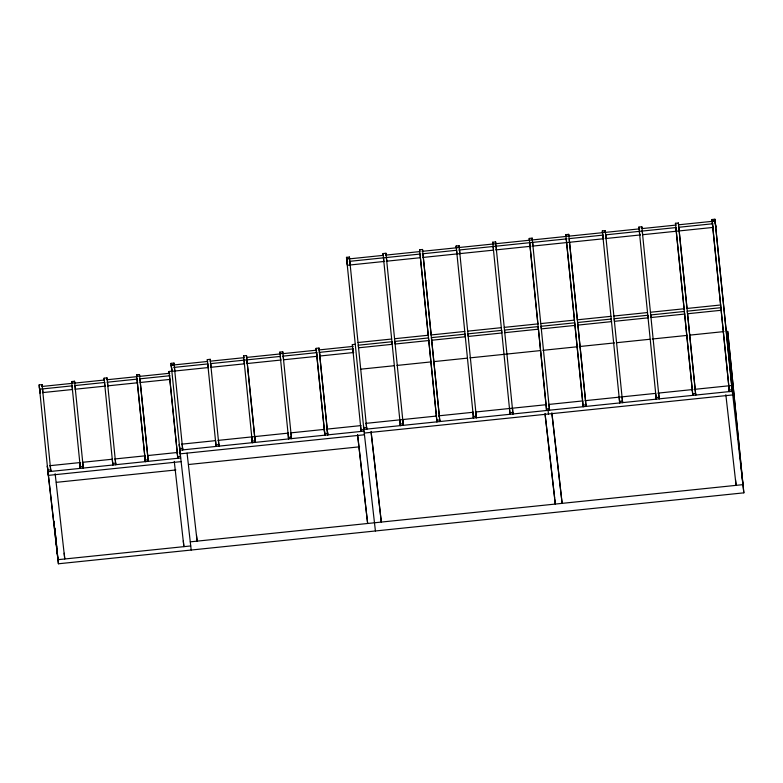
<?xml version="1.0" encoding="UTF-8"?>
<svg xmlns="http://www.w3.org/2000/svg" width="783" height="783" viewBox="0 0 783 783"><rect width="100%" height="100%" fill="white"/><g stroke="black" fill="none" stroke-linecap="round" stroke-linejoin="round"><path stroke-width="1.17" d="M346.487 257.343L349.404 257.039L349.58 258.615L346.663 258.919L346.487 257.343L363.86 429.544L360.943 429.847L361.12 431.423L360.552 425.649M402.971 421.587L402.736 419.551L403.314 425.326L403.137 423.74L400.221 424.043L400.397 425.619L383.034 253.555L385.95 253.252L386.127 254.827M439.292 415.763L439.86 421.548L439.684 419.962L436.767 420.265L436.943 421.841L419.59 249.777L422.507 249.474L422.683 251.049M456.137 245.989L459.053 245.696L459.229 247.262L456.313 247.565L456.137 245.989L473.5 418.063L473.324 416.478L476.24 416.184L476.416 417.76L475.839 411.985M512.63 410.243L512.395 408.197L512.973 413.982L512.787 412.396L509.87 412.7L510.056 414.276L492.693 242.211L495.61 241.908L495.786 243.484M548.942 404.419L549.519 410.194L549.343 408.618L546.426 408.922L546.603 410.498L529.239 238.433L532.156 238.13L532.332 239.706M565.796 234.646L568.712 234.342L568.889 235.918L565.972 236.221L565.796 234.646L583.159 406.72L582.973 405.134L585.89 404.831L586.075 406.406L585.498 400.642M602.342 230.868L605.259 230.564L605.445 232.14L602.528 232.434L602.342 230.868L619.705 402.932L619.529 401.356L622.446 401.053L622.622 402.628L622.045 396.854M658.601 393.076L659.178 398.85L658.992 397.275L656.076 397.568L656.262 399.154L638.899 227.08L641.815 226.786L641.991 228.352M695.157 389.288L695.725 395.063L695.549 393.487L692.632 393.79L692.808 395.366L675.445 223.302L678.362 222.998L678.548 224.574M728.787 385.804L729.365 391.588L712.001 219.514L714.918 219.22L732.281 391.285L363.841 429.407L363.498 425.942M712.001 219.514L712.178 221.09L715.094 220.796M349.12 258.899L383.171 255.375M385.598 255.131L419.649 251.607M422.076 251.353L566.775 236.378M569.212 236.123L639.731 228.832M642.168 228.577L676.209 225.054M678.646 224.799L715.124 221.031L715.789 227.197L715.535 224.672M349.365 261.365L419.894 254.074M422.321 253.819L456.372 250.296M458.799 250.041L567.019 238.844M569.456 238.59L603.497 235.066M605.934 234.822L676.453 227.52M678.89 227.266L712.941 223.742M347.349 265.271L383.827 261.493M386.264 261.238L420.305 257.715M422.742 257.47L493.261 250.168M495.698 249.914L530.962 246.263M533.389 246.019L602.704 238.844M605.132 238.59L640.396 234.939M642.823 234.694L713.352 227.393M358.037 342.514L391.666 339.029M394.583 338.726L428.223 335.241M431.139 334.948L464.769 331.463M467.686 331.16L501.326 327.676M504.242 327.382L537.872 323.898M540.789 323.594L574.428 320.11M577.345 319.816L610.975 316.332M613.892 316.029L647.531 312.554M650.448 312.251L684.078 308.766M686.994 308.463L720.634 304.988M171.056 363.361L173.973 363.058L174.149 364.633L171.232 364.937L171.056 363.361L180.53 456.401L177.614 456.704L177.79 458.29L177.222 452.515M218.428 440.359L218.995 446.134L218.819 444.548L215.902 444.852L216.079 446.437L207.309 359.612L210.226 359.309L210.412 360.885M255.082 440.8L252.165 441.103L252.341 442.679L243.572 355.854L246.488 355.56L255.258 442.385L246.488 355.56M279.834 352.105L282.751 351.802L282.927 353.378L280.011 353.681L279.834 352.105L288.604 438.93L288.418 437.354L291.335 437.051L291.521 438.627L290.943 432.852M324.289 429.397L324.867 435.182L316.087 348.357L319.004 348.053L327.783 434.878L319.004 348.053M361.12 431.423L352.35 344.598L355.267 344.295M171.927 371.387L171.262 365.211L207.622 361.452M210.04 361.198L243.983 357.684M246.4 357.44L280.334 353.926M282.761 353.671L316.694 350.158M319.121 349.913L353.055 346.399M173.934 367.423L207.867 363.919M210.294 363.664L280.578 356.392M283.006 356.138L316.939 352.624M319.366 352.379L353.299 348.866M180.707 457.986L47.92 471.728L39.15 384.903L42.067 384.6L42.243 386.176M71.615 381.546L74.532 381.243L74.718 382.818L71.801 383.122L71.615 381.546L80.385 468.371L80.209 466.785L83.125 466.482L83.301 468.068L82.734 462.293M115.199 458.926L115.776 464.711L115.59 463.125L112.674 463.428L112.86 465.004L104.09 378.179L107.007 377.876L107.183 379.452M136.555 374.822L139.472 374.519L139.648 376.094L136.731 376.398L136.555 374.822L145.325 461.647L145.149 460.071L148.065 459.768L148.241 461.344L147.674 455.569M177.79 458.29L169.02 371.465L171.937 371.162M208.278 367.56L171.927 371.328L171.262 365.211M210.705 367.315L244.639 363.801M247.066 363.547L280.999 360.033M283.426 359.788L317.36 356.275M319.777 356.02L353.72 352.516M41.773 386.499L71.958 383.376M74.365 383.132L104.55 380.009M106.968 379.755L137.142 376.633M139.56 376.378L169.735 373.256M72.202 385.843L39.61 389.22L39.365 386.753L40.031 392.929M74.61 385.598L104.795 382.476M107.212 382.221L137.387 379.099M139.805 378.845L169.98 375.723M42.439 392.616L72.613 389.494M75.031 389.239L105.206 386.117M107.623 385.872L137.798 382.75M140.216 382.495L170.4 379.373M360.454 369.214L394.505 365.69M396.942 365.436L430.983 361.912M433.42 361.658L467.461 358.134M469.898 357.88L540.417 350.588M542.854 350.334L576.895 346.81M579.332 346.556L614.596 342.905M617.024 342.66L649.861 339.264M652.288 339.01L687.552 335.359M689.98 335.104L724.03 331.581M365.69 423.388L435.984 416.106M438.411 415.861L473.558 412.22M475.986 411.966L546.28 404.694M548.697 404.449L582.63 400.935L583.159 406.72M585.058 400.681L655.351 393.409M657.779 393.154L692.926 389.523M695.343 389.268L731.704 385.51L743.85 492.84L58.412 563.78L47.743 470.143L50.66 469.849L50.836 471.425L50.269 465.65M181.676 444.157L215.609 440.643L216.079 446.437M218.026 440.398L288.32 433.116M290.747 432.872L324.681 429.358M361.041 425.59L327.108 429.104L327.783 434.878M729.179 390.012L732.095 389.709L714.918 219.22M324.681 433.596L327.597 433.293M179.826 450.186L364.036 431.12M364.261 433.058L732.692 394.926L731.704 385.51M49.76 465.699L79.944 462.577M82.352 462.332L112.537 459.2M114.954 458.955L145.129 455.833M147.547 455.579L177.721 452.457M364.457 434.771L180.237 453.837L179.248 444.411L179.659 448.052M181.127 461.627L48.34 475.379L47.763 469.594M188.703 464.495L359.593 446.809M56.356 482.338L175.872 469.966M190.269 541.846L742.92 484.648L727.681 331.209L743.85 492.84M190.729 545.947L57.942 559.688L55.564 535.709M712.452 223.791L712.873 227.501M725.841 394.71L736.089 485.352L735.511 479.578M678.812 227.276L687.063 308.629M675.445 223.302L675.631 224.878M675.895 227.579L684.146 308.933M642.266 231.063L642.686 234.763M638.899 227.08L639.075 228.656M639.349 231.357L639.77 235.066M605.709 234.841L606.14 238.541M602.793 235.145L603.223 238.844M569.163 238.629L577.414 319.983M566.246 238.923L574.497 320.286M532.606 242.407L533.027 246.116M551.868 412.71L562.116 503.361L551.898 413.639M529.239 238.433L529.416 239.999M529.69 242.71L537.941 324.064M548.061 410.351L548.482 413.992M545.037 413.424L554.707 498.291M545.066 414.344L555.284 504.066L554.824 499.446M496.06 246.185L496.481 249.894M492.693 242.211L492.869 243.787M493.143 246.488L493.564 250.198M459.504 249.973L459.924 253.682M456.587 250.276L457.008 253.986M422.957 253.751L431.198 335.114M419.59 249.777L419.766 251.353M420.04 254.054L428.281 335.418M386.401 257.538L386.822 261.238M383.034 253.555L383.21 255.131M383.484 257.832L383.905 261.542M371.073 431.423L381.311 522.075L371.093 432.353M349.854 261.316L350.275 265.026M366.19 423.329L366.757 429.113L366.581 427.528L363.664 427.831L375.419 530.972M352.35 344.598L352.526 346.174M352.81 348.915L353.231 352.624M357.596 434.516L367.648 523.484L357.625 435.475M319.464 352.37L319.885 356.079M316.087 348.357L324.867 435.182M316.547 352.673L316.968 356.373M283.201 356.118L283.622 359.828M280.285 356.422L280.706 360.063M246.948 359.867L247.369 363.576M243.572 355.854L243.748 357.43M244.032 360.17L244.453 363.88M210.686 363.625L211.107 367.335M207.309 359.612L207.495 361.188M207.769 363.929L208.19 367.638M187.068 453.132L197.101 541.141L196.523 535.357M174.423 367.374L174.844 371.083M182.165 444.108L182.742 449.882L182.556 448.307L179.64 448.61L191.199 550.038M169.02 371.465L169.206 373.041M169.48 375.781L177.33 453.151M174.266 461.383L183.897 546.651L183.33 540.877M139.932 378.835L147.772 456.215M137.015 379.138L144.855 456.518M107.457 382.192L107.878 385.902M104.09 378.179L104.266 379.755M104.54 382.495L104.961 386.205M74.992 385.559L75.413 389.268M72.075 385.862L72.486 389.503M55.143 473.705L64.774 558.984L64.196 553.199M42.527 388.916L42.948 392.626M39.15 384.903L39.326 386.479M57.365 553.904L47.352 465.954L47.92 471.728M712.178 221.09L729.365 391.588M687.552 313.484L695.255 389.924M678.362 222.998L695.725 395.063M684.636 313.787L692.338 390.228M641.815 226.786L659.178 398.85M605.259 230.564L622.622 402.628M577.903 324.837L585.606 401.268M568.712 234.342L586.075 406.416M574.986 325.131L582.689 401.571M532.156 238.13L549.519 410.194M538.43 328.919L546.133 405.349M495.61 241.908L512.973 413.982M459.053 245.696L476.416 417.76M431.687 339.969L439.39 416.399M422.507 249.474L439.86 421.548M428.771 340.262L436.474 416.703M385.95 253.252L403.314 425.326M349.404 257.039L366.757 429.113M282.751 351.802L291.521 438.627M210.226 359.309L218.995 446.134M173.973 363.058L182.742 449.882M139.472 374.519L148.241 461.344M107.007 377.876L115.776 464.711M74.532 381.243L83.301 468.068M42.067 384.6L50.836 471.425M715.124 221.031L715.368 223.498M692.241 389.591L692.808 395.366M655.684 393.369L656.262 399.154M619.128 397.157L619.705 402.932M546.025 404.723L546.603 410.498M509.479 408.501L510.056 414.285M472.922 412.289L473.5 418.063M436.376 416.067L436.943 421.841M399.819 419.845L400.397 425.629M346.938 261.62L346.693 259.153L347.251 264.4L347.104 262.804M288.027 433.156L288.604 438.93M254.69 436.601L255.258 442.385M251.774 436.904L252.341 442.679M144.747 455.872L145.325 461.647M112.282 459.229L112.86 465.004M79.817 462.587L80.385 468.371M54.839 527.82L55.192 531.412M55.554 535.014L56.024 539.81M56.268 542.208L56.738 547.004M56.983 549.402L58.412 563.78M54.135 521.321L54.37 523.719M54.849 528.515L55.201 532.117M39.776 390.394L40.021 392.86M391.94 341.731L358.301 345.205L358.614 347.799L392.254 344.314L391.94 341.731M428.497 337.943L394.857 341.427L395.17 344.011L428.8 340.536L428.497 337.943M465.043 334.165L431.413 337.639L431.717 340.233L465.356 336.749L465.043 334.165M501.6 330.377L467.96 333.861L468.273 336.445L501.903 332.971L501.6 330.377M538.146 326.599L504.516 330.074L504.82 332.667L538.459 329.183L538.146 326.599M574.702 322.811L541.063 326.296L541.376 328.88L575.006 325.405L574.702 322.811M611.249 319.033L577.619 322.508L577.923 325.102L611.562 321.617L611.249 319.033M647.805 315.246L614.166 318.73L614.479 321.314L648.109 317.839L647.805 315.246M684.352 311.468L650.722 314.952L651.025 317.536L684.665 314.052L684.352 311.468M720.908 307.68L687.268 311.164L687.582 313.748L721.212 310.274L720.908 307.68"/></g></svg>
